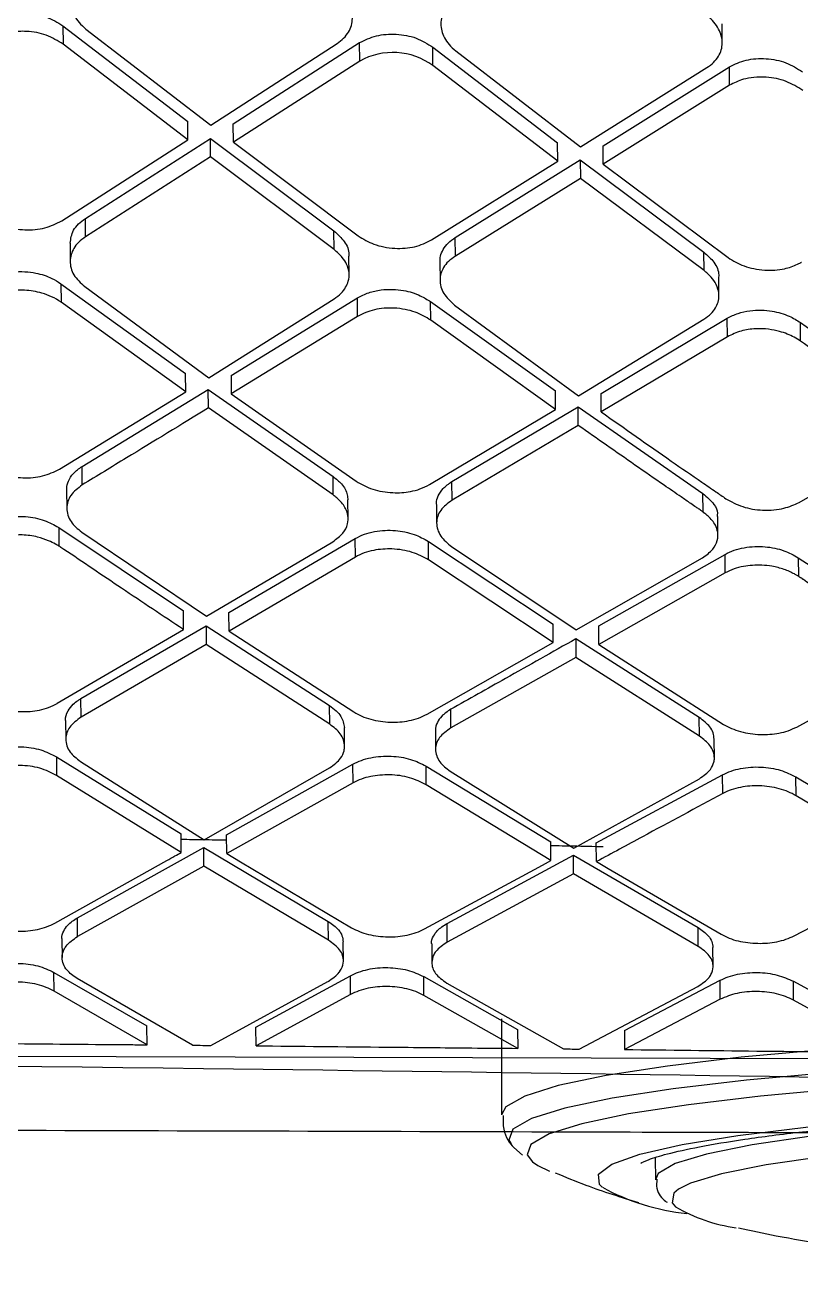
# Model space of a CAD drawing. Extents: x 832 to 912, y 781 to 934.
# Drawn here: x 854.714 to 855.463, y 877.838 to 879.053 of the extents above; entities that cross this region are included whole.
import ezdxf

# ---------------------------------------------------------------- set-up
doc = ezdxf.new("R2010")
doc.units = 0
doc.header["$MEASUREMENT"] = 0
doc.layers.add('1', color=4, linetype='Continuous')

# ---------------------------------------------------------------- blocks, each defined once
blk = doc.blocks.new('pillow top view')
at = {"layer": '1', "color": 3, "linetype": 'Continuous', "lineweight": 25}
for p, q in [((2.1478, -4.7616), (2.1472, -4.7794)), ((2.1478, -4.7616), (2.2645, -4.8587)), ((2.1699, -4.7657), (2.2867, -4.8631)), ((2.264, -4.8765), (2.1472, -4.7794)), ((2.7833, -4.8031), (2.7839, -4.7852)), ((2.2867, -4.8631), (2.4116, -4.7893)), ((2.3084, -4.8628), (2.4333, -4.7893)), ((2.4328, -4.8071), (2.4333, -4.7893)), ((2.5033, -4.8143), (2.5038, -4.7965)), ((2.5038, -4.7965), (2.6206, -4.8936)), ((2.4328, -4.8071), (2.3079, -4.8806)), ((2.5259, -4.801), (2.6427, -4.8985)), ((2.62, -4.9114), (2.5033, -4.8143)), ((2.6427, -4.8985), (2.7675, -4.8268)), ((2.6645, -4.8981), (2.7893, -4.8268)), ((2.7887, -4.8447), (2.7893, -4.8268)), ((2.7887, -4.8447), (2.6639, -4.9159)), ((2.264, -4.8765), (2.2645, -4.8587)), ((2.3079, -4.8806), (2.3084, -4.8628)), ((2.1391, -4.9498), (2.264, -4.8765)), ((2.1621, -4.9483), (2.2857, -4.8761)), ((2.2857, -4.8761), (2.4014, -4.97)), ((2.3079, -4.8806), (2.4247, -4.9758)), ((2.2852, -4.8939), (2.1615, -4.9661)), ((2.4009, -4.9878), (2.2852, -4.8939)), ((2.62, -4.9114), (2.6206, -4.8936)), ((2.6639, -4.9159), (2.6645, -4.8981)), ((2.4952, -4.9825), (2.62, -4.9114)), ((2.5182, -4.981), (2.6418, -4.911)), ((2.6418, -4.911), (2.6412, -4.9288)), ((2.6418, -4.911), (2.7575, -5.0047)), ((2.6639, -4.9159), (2.7807, -5.0109)), ((2.6412, -4.9288), (2.5176, -4.9989)), ((2.757, -5.0225), (2.6412, -4.9288)), ((2.1615, -4.9661), (2.1621, -4.9483)), ((2.1463, -4.9717), (2.1457, -4.9895)), ((2.4009, -4.9878), (2.4014, -4.97)), ((2.5176, -4.9989), (2.5182, -4.981)), ((2.4143, -5.0128), (2.4149, -4.9949)), ((2.5024, -5.004), (2.5019, -5.0218)), ((2.757, -5.0225), (2.7575, -5.0047)), ((2.1359, -5.0105), (2.1353, -5.0282)), ((2.1359, -5.0104), (2.2528, -5.1018)), ((2.1589, -5.0142), (2.2749, -5.1069)), ((2.2522, -5.1196), (2.1353, -5.0282)), ((2.2749, -5.1069), (2.3989, -5.0355)), ((2.2967, -5.1055), (2.4215, -5.0356)), ((2.4209, -5.0534), (2.4215, -5.0356)), ((2.7704, -5.0472), (2.771, -5.0293)), ((2.4915, -5.0599), (2.492, -5.042)), ((2.492, -5.042), (2.609, -5.133)), ((2.515, -5.0463), (2.6311, -5.1386)), ((2.4209, -5.0534), (2.2961, -5.1233)), ((2.6084, -5.1509), (2.4915, -5.0599)), ((2.6311, -5.1386), (2.755, -5.0695)), ((2.6529, -5.1371), (2.7776, -5.0694)), ((2.777, -5.0873), (2.7776, -5.0694)), ((2.8475, -5.0943), (2.8481, -5.0764)), ((2.8481, -5.0764), (2.9651, -5.1669)), ((2.777, -5.0873), (2.6523, -5.1549)), ((2.2522, -5.1196), (2.2528, -5.1018)), ((2.2967, -5.1055), (2.2961, -5.1233)), ((2.1275, -5.1894), (2.2522, -5.1196)), ((2.1493, -5.1876), (2.274, -5.1182)), ((2.2735, -5.136), (2.274, -5.1182)), ((2.274, -5.1182), (2.3911, -5.207)), ((2.2961, -5.1233), (2.4132, -5.2125)), ((2.3905, -5.2248), (2.2735, -5.136)), ((2.6523, -5.1549), (2.6529, -5.1371)), ((2.5055, -5.2165), (2.6302, -5.1493)), ((2.6297, -5.1672), (2.6302, -5.1493)), ((2.6302, -5.1493), (2.7472, -5.2375)), ((2.4837, -5.2185), (2.6084, -5.1509)), ((2.6297, -5.1672), (2.505, -5.2344)), ((2.8399, -5.2499), (2.9645, -5.1848)), ((2.1487, -5.2054), (2.1493, -5.1876)), ((2.1335, -5.2098), (2.133, -5.2276)), ((2.3905, -5.2248), (2.3911, -5.207)), ((2.505, -5.2344), (2.5055, -5.2165)), ((2.404, -5.2482), (2.4046, -5.2302)), ((2.1244, -5.2456), (2.1238, -5.2635)), ((2.1244, -5.2456), (2.2415, -5.331)), ((2.4898, -5.2383), (2.4892, -5.256)), ((2.7467, -5.2554), (2.7473, -5.2375)), ((2.1465, -5.251), (2.2636, -5.3368)), ((2.2636, -5.3368), (2.3883, -5.2699)), ((2.2854, -5.3342), (2.4101, -5.2677)), ((2.4095, -5.2856), (2.4101, -5.2677)), ((2.7602, -5.2784), (2.7608, -5.2605)), ((2.4801, -5.2912), (2.4807, -5.2734)), ((2.4807, -5.2734), (2.5978, -5.3579)), ((2.5027, -5.2792), (2.6199, -5.3642)), ((2.4095, -5.2856), (2.2849, -5.3521)), ((2.5972, -5.3758), (2.4801, -5.2912)), ((2.6199, -5.3642), (2.7445, -5.2996)), ((2.6417, -5.3614), (2.7663, -5.2972)), ((2.7658, -5.3151), (2.7663, -5.2972)), ((2.8369, -5.3033), (2.8363, -5.3212)), ((2.8369, -5.3033), (2.954, -5.3868)), ((2.7658, -5.3151), (2.6412, -5.3793)), ((2.2409, -5.3489), (2.2415, -5.331)), ((2.2849, -5.3521), (2.2854, -5.3342)), ((2.1163, -5.4152), (2.2409, -5.3489)), ((2.1393, -5.4116), (2.2628, -5.3462)), ((2.2628, -5.3463), (2.2622, -5.3642)), ((2.2628, -5.3462), (2.3789, -5.4279)), ((2.2849, -5.3521), (2.4021, -5.435)), ((2.2622, -5.3642), (2.1388, -5.4295)), ((2.3783, -5.4459), (2.2622, -5.3642)), ((2.5972, -5.3758), (2.5978, -5.3579)), ((2.6412, -5.3793), (2.6417, -5.3614)), ((2.4726, -5.44), (2.5972, -5.3758)), ((2.6191, -5.373), (2.6185, -5.391)), ((2.7352, -5.4536), (2.6191, -5.373)), ((2.6412, -5.3793), (2.7584, -5.4612)), ((2.6185, -5.391), (2.4951, -5.4542)), ((2.7347, -5.4716), (2.6185, -5.391)), ((2.829, -5.4666), (2.9535, -5.4048)), ((2.1388, -5.4295), (2.1393, -5.4116)), ((2.3783, -5.4459), (2.3789, -5.4279)), ((2.1236, -5.4325), (2.1231, -5.4504)), ((2.4951, -5.4542), (2.4957, -5.4362)), ((2.3919, -5.4677), (2.3924, -5.4498)), ((2.7347, -5.4716), (2.7352, -5.4536)), ((2.48, -5.4565), (2.4794, -5.4745)), ((2.1133, -5.4669), (2.1128, -5.4848)), ((2.1133, -5.4669), (2.2307, -5.5459)), ((2.1363, -5.4722), (2.2527, -5.5525)), ((2.7482, -5.4931), (2.7488, -5.475)), ((2.2301, -5.564), (2.1128, -5.4848)), ((2.2527, -5.5525), (2.3765, -5.488)), ((2.2746, -5.5486), (2.3992, -5.4854)), ((2.3986, -5.5034), (2.3992, -5.4854)), ((2.4692, -5.5081), (2.4698, -5.4901)), ((2.4698, -5.4901), (2.5871, -5.5679)), ((2.4927, -5.4958), (2.6092, -5.5749)), ((2.3986, -5.5034), (2.274, -5.5666)), ((2.5865, -5.586), (2.4692, -5.5081)), ((2.6092, -5.5749), (2.7329, -5.5127)), ((2.631, -5.5707), (2.7555, -5.5098)), ((2.755, -5.5279), (2.7555, -5.5098)), ((2.8256, -5.5329), (2.8261, -5.5148)), ((2.8261, -5.5148), (2.9435, -5.591)), ((2.943, -5.6092), (2.8256, -5.5329)), ((2.2301, -5.564), (2.2307, -5.5459)), ((2.274, -5.5666), (2.2746, -5.5486)), ((2.1274, -5.623), (2.252, -5.56)), ((2.2514, -5.578), (2.252, -5.56)), ((2.252, -5.56), (2.3694, -5.6362)), ((2.1055, -5.6272), (2.2158, -5.5712)), ((2.274, -5.5666), (2.2871, -5.5752)), ((2.2871, -5.5752), (2.3914, -5.6431)), ((2.6305, -5.5888), (2.631, -5.5707)), ((2.2514, -5.578), (2.1268, -5.6411)), ((2.3688, -5.6543), (2.2514, -5.578)), ((2.4839, -5.6426), (2.6084, -5.5817)), ((2.6079, -5.5998), (2.6084, -5.5817)), ((2.6084, -5.5817), (2.7259, -5.6564)), ((2.462, -5.6471), (2.5745, -5.5919)), ((2.6079, -5.5998), (2.4834, -5.6607)), ((2.7253, -5.6745), (2.6079, -5.5998)), ((2.6305, -5.5888), (2.6414, -5.5959)), ((2.6414, -5.5959), (2.7479, -5.6637)), ((2.1268, -5.6411), (2.1274, -5.623)), ((2.8185, -5.668), (2.9334, -5.6137)), ((2.3688, -5.6543), (2.3694, -5.6362)), ((2.1117, -5.6429), (2.1112, -5.6609)), ((2.4834, -5.6607), (2.4839, -5.6426)), ((3.1756, -5.8022), (-0.2541, -5.6552)), ((2.3824, -5.6747), (2.383, -5.6566)), ((2.7253, -5.6745), (2.7259, -5.6564)), ((2.4683, -5.6619), (2.4677, -5.68)), ((2.1021, -5.6929), (2.1027, -5.6749)), ((2.1027, -5.6749), (2.1902, -5.7301)), ((2.2337, -5.7504), (2.1248, -5.6815)), ((2.7389, -5.6944), (2.7395, -5.6762)), ((2.1897, -5.7483), (2.1021, -5.6929)), ((2.2512, -5.7513), (2.3667, -5.6941)), ((2.2955, -5.7353), (2.3886, -5.6894)), ((2.3881, -5.7076), (2.3886, -5.6895)), ((2.4587, -5.7112), (2.4593, -5.6931)), ((2.4593, -5.6931), (2.5479, -5.7478)), ((2.3881, -5.7076), (2.295, -5.7534)), ((2.4813, -5.7002), (2.5915, -5.7683)), ((2.6509, -5.753), (2.7452, -5.7081)), ((2.7446, -5.7263), (2.7452, -5.7081)), ((2.5474, -5.766), (2.4587, -5.7112)), ((2.6066, -5.769), (2.7233, -5.7132)), ((2.8153, -5.7301), (2.8158, -5.7119)), ((2.8158, -5.7119), (2.9059, -5.766)), ((2.1897, -5.7483), (2.1902, -5.7302)), ((2.7446, -5.7263), (2.6504, -5.7712)), ((2.9053, -5.7843), (2.8153, -5.7301)), ((2.295, -5.7534), (2.2955, -5.7353)), ((2.5479, -5.7479), (2.5474, -5.766)), ((2.6509, -5.753), (2.6504, -5.7712))]:
    blk.add_line(p, q, dxfattribs=at)
at = {"layer": '1', "color": 3, "linetype": 'Continuous', "lineweight": 25, "flags": 128}
for points in [[(2.2852, -4.8939), (2.2855, -4.884), (2.2857, -4.8761)], [(2.6084, -5.1509), (2.6087, -5.1409), (2.609, -5.133)], [(2.5865, -5.586), (2.5869, -5.5759), (2.5871, -5.5679)], [(2.5745, -5.5919), (2.5812, -5.5886), (2.5865, -5.586)]]:
    blk.add_lwpolyline(points, dxfattribs=at)
at = {"layer": '1', "color": 3, "linetype": 'Continuous', "lineweight": 25}
blk.add_arc((2.4625, -4.8652), 0.0652, 51.2975, 117.0923, dxfattribs=at)
for points, knots in [([(2.1723, -4.7147), (2.1681, -4.718), (2.1595, -4.7247), (2.1553, -4.7385), (2.1578, -4.7503), (2.1632, -4.7594), (2.1676, -4.7635), (2.1699, -4.7657)], [0, 0, 0, 0, 0.248864, 0.49913, 0.73444, 0.863553, 1, 1, 1, 1]), ([(2.0772, -4.755), (2.0799, -4.7536), (2.0851, -4.7509), (2.0969, -4.7477), (2.113, -4.7469), (2.1326, -4.7513), (2.1427, -4.7581), (2.1478, -4.7616)], [0, 0, 0, 0, 0.131378, 0.258107, 0.496636, 0.74821, 1, 1, 1, 1]), ([(2.4116, -4.7893), (2.4139, -4.7877), (2.4185, -4.7846), (2.4249, -4.7769), (2.4286, -4.7658), (2.426, -4.754), (2.4205, -4.7449), (2.4162, -4.7408), (2.414, -4.7387)], [0, 0, 0, 0, 0.12886, 0.255277, 0.499752, 0.737761, 0.865977, 1, 1, 1, 1]), ([(2.5283, -4.7506), (2.524, -4.7539), (2.5156, -4.7604), (2.5114, -4.7741), (2.5139, -4.7858), (2.5194, -4.7948), (2.5237, -4.7989), (2.5259, -4.801)], [0, 0, 0, 0, 0.251858, 0.499132, 0.738916, 0.866911, 1, 1, 1, 1]), ([(2.1472, -4.7794), (2.1422, -4.776), (2.1322, -4.7691), (2.1141, -4.7651), (2.0989, -4.7653), (2.0866, -4.7677), (2.0801, -4.7711), (2.0767, -4.7728)], [0, 0, 0, 0, 0.24969, 0.499378, 0.685784, 0.831502, 1, 1, 1, 1]), ([(2.4333, -4.7893), (2.4386, -4.787), (2.4492, -4.7824), (2.4691, -4.7818), (2.4888, -4.7861), (2.4988, -4.793), (2.5038, -4.7965)], [0, 0, 0, 0, 0.249996, 0.500002, 0.750002, 1, 1, 1, 1]), ([(2.7675, -4.8268), (2.7699, -4.8253), (2.7745, -4.8222), (2.7809, -4.8146), (2.7846, -4.8037), (2.7819, -4.792), (2.7764, -4.783), (2.7721, -4.7789), (2.7699, -4.7768)], [0, 0, 0, 0, 0.130808, 0.257881, 0.499806, 0.740915, 0.868334, 1, 1, 1, 1]), ([(2.7893, -4.8268), (2.7946, -4.8246), (2.8051, -4.8201), (2.8251, -4.8196), (2.8447, -4.8241), (2.8548, -4.8311), (2.8598, -4.8346)], [0, 0, 0, 0, 0.249991, 0.499992, 0.749992, 1, 1, 1, 1]), ([(2.8592, -4.8525), (2.8542, -4.8491), (2.8442, -4.8422), (2.8269, -4.838), (2.8129, -4.8377), (2.8003, -4.8394), (2.7931, -4.8427), (2.7887, -4.8447)], [0, 0, 0, 0, 0.249769, 0.499429, 0.654497, 0.78974, 1, 1, 1, 1]), ([(2.0685, -4.9436), (2.0736, -4.947), (2.0836, -4.9537), (2.1033, -4.9578), (2.1232, -4.9569), (2.1338, -4.9522), (2.1391, -4.9498)], [0, 0, 0, 0, 0.249995, 0.500006, 0.749997, 1, 1, 1, 1]), ([(2.1465, -4.9718), (2.1472, -4.9675), (2.1483, -4.9609), (2.1549, -4.9532), (2.1596, -4.95), (2.1621, -4.9483)], [0, 0, 0, 0, 0.472813, 0.733326, 1, 1, 1, 1]), ([(2.1615, -4.9661), (2.1591, -4.9678), (2.1544, -4.9709), (2.1481, -4.9784), (2.1446, -4.989), (2.1473, -5.0027), (2.155, -5.0104), (2.1589, -5.0142)], [0, 0, 0, 0, 0.136051, 0.264952, 0.50035, 0.751108, 1, 1, 1, 1]), ([(2.4014, -4.97), (2.4049, -4.9734), (2.4122, -4.9805), (2.4154, -4.9896), (2.4148, -4.9944), (2.4147, -4.9949)], [0, 0, 0, 0, 0.452374, 0.93915, 1, 1, 1, 1]), ([(2.4247, -4.9758), (2.4293, -4.9789), (2.4366, -4.9837), (2.449, -4.9876), (2.4624, -4.9898), (2.4794, -4.9894), (2.4899, -4.9848), (2.4952, -4.9825)], [0, 0, 0, 0, 0.233993, 0.363518, 0.501008, 0.750381, 1, 1, 1, 1]), ([(2.3989, -5.0355), (2.4014, -5.0339), (2.406, -5.0308), (2.4107, -5.0251), (2.4138, -5.0186), (2.4149, -5.011), (2.413, -5.003), (2.4085, -4.9952), (2.4036, -4.9905), (2.4009, -4.9878)], [0, 0, 0, 0, 0.138244, 0.265457, 0.381632, 0.535935, 0.699689, 0.831657, 1, 1, 1, 1]), ([(2.5026, -5.004), (2.5027, -5.0022), (2.503, -4.998), (2.5059, -4.992), (2.5108, -4.9859), (2.5157, -4.9827), (2.5182, -4.981)], [0, 0, 0, 0, 0.20404, 0.461019, 0.72635, 1, 1, 1, 1]), ([(2.0653, -5.0045), (2.0692, -5.0027), (2.0765, -4.9991), (2.0893, -4.997), (2.1013, -4.9971), (2.1142, -4.9993), (2.1263, -5.0037), (2.1331, -5.0085), (2.1359, -5.0104)], [0, 0, 0, 0, 0.187053, 0.356471, 0.508209, 0.642242, 0.856367, 1, 1, 1, 1]), ([(2.5176, -4.9989), (2.5152, -5.0005), (2.5104, -5.0036), (2.5042, -5.011), (2.5007, -5.0214), (2.5035, -5.0348), (2.5112, -5.0425), (2.515, -5.0463)], [0, 0, 0, 0, 0.139156, 0.269083, 0.500351, 0.752563, 1, 1, 1, 1]), ([(2.7575, -5.0047), (2.7609, -5.008), (2.7681, -5.0149), (2.7714, -5.0239), (2.7709, -5.0286), (2.7708, -5.0293)], [0, 0, 0, 0, 0.441161, 0.924276, 1, 1, 1, 1]), ([(2.1353, -5.0282), (2.1325, -5.0263), (2.1271, -5.0225), (2.1153, -5.0178), (2.0998, -5.0145), (2.0806, -5.0151), (2.07, -5.0199), (2.0648, -5.0223)], [0, 0, 0, 0, 0.148673, 0.28189, 0.501165, 0.75073, 1, 1, 1, 1]), ([(2.7807, -5.0109), (2.7855, -5.0141), (2.7928, -5.0189), (2.8053, -5.0228), (2.8185, -5.0251), (2.8335, -5.0247), (2.8446, -5.0214), (2.8496, -5.0191), (2.8508, -5.0185), (2.8511, -5.0183), (2.8512, -5.0182), (2.8512, -5.0182), (2.8512, -5.0182)], [0, 0, 0, 0, 0.238531, 0.366739, 0.500486, 0.749382, 0.935398, 0.98294, 0.995288, 0.998604, 0.999837, 1, 1, 1, 1]), ([(2.4215, -5.0356), (2.4251, -5.0339), (2.432, -5.0306), (2.4441, -5.0285), (2.4556, -5.0284), (2.4686, -5.0303), (2.4815, -5.0347), (2.4889, -5.0399), (2.492, -5.042)], [0, 0, 0, 0, 0.176026, 0.337549, 0.484543, 0.617001, 0.837393, 1, 1, 1, 1]), ([(2.755, -5.0695), (2.7575, -5.0679), (2.7622, -5.0648), (2.7682, -5.0576), (2.7709, -5.0494), (2.77, -5.0402), (2.7667, -5.0327), (2.7617, -5.0268), (2.7582, -5.0236), (2.757, -5.0225)], [0, 0, 0, 0, 0.140605, 0.268253, 0.500666, 0.625533, 0.790818, 0.929245, 1, 1, 1, 1]), ([(2.4915, -5.0599), (2.4868, -5.0568), (2.4795, -5.0521), (2.467, -5.0483), (2.4537, -5.0461), (2.4367, -5.0466), (2.4262, -5.0511), (2.4209, -5.0534)], [0, 0, 0, 0, 0.234782, 0.364128, 0.501101, 0.75041, 1, 1, 1, 1]), ([(2.7776, -5.0694), (2.781, -5.0678), (2.7876, -5.0648), (2.7993, -5.0628), (2.8105, -5.0626), (2.8235, -5.0644), (2.8369, -5.0688), (2.8447, -5.0741), (2.8481, -5.0764)], [0, 0, 0, 0, 0.168943, 0.325385, 0.46933, 0.600744, 0.825169, 1, 1, 1, 1]), ([(2.8475, -5.0943), (2.8455, -5.093), (2.8398, -5.0891), (2.8293, -5.0843), (2.8165, -5.0813), (2.8038, -5.0803), (2.7896, -5.0818), (2.7814, -5.0854), (2.777, -5.0873)], [0, 0, 0, 0, 0.105305, 0.30663, 0.443838, 0.605165, 0.790574, 1, 1, 1, 1]), ([(2.9645, -5.1848), (2.9451, -5.17), (2.9061, -5.1401), (2.8671, -5.1096), (2.8475, -5.0943)], [0, 0, 0, 0, 0.49721, 1, 1, 1, 1]), ([(2.2735, -5.136), (2.2465, -5.1511), (2.2049, -5.1742), (2.1633, -5.1973), (2.1487, -5.2054)], [0, 0, 0, 0, 0.648964, 1, 1, 1, 1]), ([(2.6523, -5.1549), (2.6742, -5.1717), (2.7057, -5.1958), (2.7416, -5.2228), (2.7587, -5.2355), (2.7662, -5.2412), (2.7693, -5.2435)], [0, 0, 0, 0, 0.562393, 0.807695, 0.919363, 1, 1, 1, 1]), ([(2.7467, -5.2554), (2.7463, -5.2551), (2.7457, -5.2546), (2.7445, -5.2537), (2.7427, -5.2524), (2.7396, -5.2501), (2.7339, -5.2459), (2.7239, -5.2384), (2.7065, -5.2253), (2.6743, -5.2011), (2.6474, -5.1807), (2.6297, -5.1672)], [0, 0, 0, 0, 0.009629, 0.017125, 0.030527, 0.054599, 0.09763, 0.174534, 0.311145, 0.545497, 1, 1, 1, 1]), ([(2.0569, -5.1839), (2.0619, -5.187), (2.072, -5.1932), (2.0917, -5.197), (2.1116, -5.1962), (2.1221, -5.1917), (2.1275, -5.1894)], [0, 0, 0, 0, 0.248801, 0.500444, 0.747809, 1, 1, 1, 1]), ([(2.1337, -5.2098), (2.1337, -5.2093), (2.1334, -5.2064), (2.1355, -5.2008), (2.1403, -5.1935), (2.1462, -5.1896), (2.1493, -5.1876)], [0, 0, 0, 0, 0.058135, 0.345056, 0.659037, 1, 1, 1, 1]), ([(2.1487, -5.2054), (2.1445, -5.2085), (2.136, -5.2145), (2.1324, -5.2252), (2.1334, -5.2339), (2.1369, -5.2424), (2.1427, -5.2476), (2.1465, -5.251)], [0, 0, 0, 0, 0.249416, 0.498773, 0.634356, 0.763247, 1, 1, 1, 1]), ([(2.3911, -5.207), (2.3939, -5.2094), (2.4003, -5.2149), (2.4044, -5.2232), (2.4044, -5.2286), (2.4044, -5.2302)], [0, 0, 0, 0, 0.3486, 0.802773, 1, 1, 1, 1]), ([(2.4131, -5.2125), (2.4181, -5.2156), (2.4282, -5.2217), (2.4473, -5.2255), (2.4631, -5.2251), (2.4751, -5.2225), (2.4807, -5.2198), (2.4837, -5.2185)], [0, 0, 0, 0, 0.248283, 0.499744, 0.720046, 0.85268, 1, 1, 1, 1]), ([(2.49, -5.2383), (2.4899, -5.2378), (2.4897, -5.2349), (2.4917, -5.2295), (2.4965, -5.2223), (2.5024, -5.2185), (2.5055, -5.2165)], [0, 0, 0, 0, 0.05499, 0.342526, 0.657524, 1, 1, 1, 1]), ([(2.0538, -5.2404), (2.0567, -5.239), (2.0624, -5.2363), (2.0725, -5.234), (2.0827, -5.2331), (2.0958, -5.2338), (2.111, -5.2374), (2.1201, -5.243), (2.1244, -5.2456)], [0, 0, 0, 0, 0.144216, 0.282945, 0.416231, 0.544107, 0.7826, 1, 1, 1, 1]), ([(2.3883, -5.2699), (2.392, -5.2674), (2.3989, -5.2628), (2.4036, -5.2538), (2.4044, -5.2457), (2.4021, -5.2374), (2.3975, -5.2311), (2.3928, -5.2269), (2.3911, -5.2254), (2.3905, -5.2248)], [0, 0, 0, 0, 0.213902, 0.402516, 0.56576, 0.703597, 0.90231, 0.963792, 1, 1, 1, 1]), ([(2.505, -5.2344), (2.5007, -5.2373), (2.4923, -5.2432), (2.4887, -5.2537), (2.4897, -5.2622), (2.4931, -5.2706), (2.499, -5.2758), (2.5027, -5.2792)], [0, 0, 0, 0, 0.249369, 0.498764, 0.634463, 0.763388, 1, 1, 1, 1]), ([(2.7473, -5.2375), (2.7511, -5.2411), (2.7576, -5.2472), (2.7612, -5.2555), (2.7603, -5.2594), (2.7601, -5.2604)], [0, 0, 0, 0, 0.503547, 0.862513, 1, 1, 1, 1]), ([(2.7693, -5.2435), (2.7744, -5.2466), (2.7844, -5.2527), (2.8015, -5.2561), (2.815, -5.2564), (2.8276, -5.2549), (2.8351, -5.2519), (2.8399, -5.2499)], [0, 0, 0, 0, 0.249821, 0.499721, 0.640302, 0.770678, 1, 1, 1, 1]), ([(2.1238, -5.2635), (2.1228, -5.2628), (2.1198, -5.261), (2.1133, -5.2574), (2.1028, -5.2534), (2.09, -5.2511), (2.0776, -5.2512), (2.065, -5.2531), (2.0578, -5.2563), (2.0532, -5.2582)], [0, 0, 0, 0, 0.057975, 0.16072, 0.308413, 0.500935, 0.649936, 0.782895, 1, 1, 1, 1]), ([(2.7445, -5.2996), (2.7482, -5.2972), (2.7552, -5.2926), (2.7599, -5.2839), (2.7606, -5.2759), (2.7582, -5.2677), (2.7536, -5.2615), (2.749, -5.2574), (2.7473, -5.2559), (2.7467, -5.2554)], [0, 0, 0, 0, 0.21496, 0.404307, 0.568007, 0.705973, 0.90404, 0.964771, 1, 1, 1, 1]), ([(2.2409, -5.3489), (2.2215, -5.3349), (2.184, -5.3078), (2.1464, -5.28), (2.128, -5.2665), (2.1276, -5.2663), (2.1264, -5.2654), (2.1252, -5.2645), (2.1239, -5.2636), (2.1239, -5.2635), (2.1238, -5.2635), (2.1238, -5.2635)], [0, 0, 0, 0, 0.497337, 0.959977, 0.966034, 0.96817, 0.96842, 0.997889, 0.999406, 0.999938, 1, 1, 1, 1]), ([(2.4101, -5.2677), (2.413, -5.2663), (2.4187, -5.2637), (2.4287, -5.2615), (2.439, -5.2607), (2.452, -5.2615), (2.4673, -5.2651), (2.4763, -5.2707), (2.4807, -5.2734)], [0, 0, 0, 0, 0.144139, 0.28281, 0.416043, 0.543874, 0.782382, 1, 1, 1, 1]), ([(2.4801, -5.2912), (2.4752, -5.2883), (2.4677, -5.2838), (2.4551, -5.2804), (2.4426, -5.2786), (2.4297, -5.2791), (2.4178, -5.2818), (2.4123, -5.2843), (2.4095, -5.2856)], [0, 0, 0, 0, 0.245183, 0.371693, 0.500491, 0.730144, 0.860159, 1, 1, 1, 1]), ([(2.7663, -5.2972), (2.7692, -5.2959), (2.7749, -5.2933), (2.7849, -5.2913), (2.7951, -5.2906), (2.8082, -5.2914), (2.8234, -5.2951), (2.8325, -5.3006), (2.8369, -5.3033)], [0, 0, 0, 0, 0.143916, 0.282392, 0.415494, 0.543246, 0.781851, 1, 1, 1, 1]), ([(2.8363, -5.3212), (2.8359, -5.321), (2.8347, -5.3202), (2.8305, -5.3175), (2.8228, -5.3136), (2.812, -5.3105), (2.7987, -5.3085), (2.7859, -5.3089), (2.774, -5.3114), (2.7686, -5.3138), (2.7658, -5.3151)], [0, 0, 0, 0, 0.02351, 0.067614, 0.2179, 0.374721, 0.501142, 0.730624, 0.860436, 1, 1, 1, 1]), ([(2.9535, -5.4048), (2.9341, -5.3911), (2.8966, -5.3647), (2.8588, -5.3376), (2.8404, -5.3242), (2.8401, -5.324), (2.8389, -5.323), (2.8376, -5.3222), (2.8364, -5.3213), (2.8363, -5.3212), (2.8363, -5.3212), (2.8363, -5.3212)], [0, 0, 0, 0, 0.497194, 0.960016, 0.966063, 0.968167, 0.968409, 0.997893, 0.999404, 0.999938, 1, 1, 1, 1]), ([(2.6191, -5.373), (2.5959, -5.3849), (2.5548, -5.406), (2.5137, -5.427), (2.4957, -5.4362)], [0, 0, 0, 0, 0.562536, 1, 1, 1, 1]), ([(2.0457, -5.4105), (2.0481, -5.4121), (2.053, -5.4151), (2.0645, -5.4196), (2.0803, -5.4226), (2.0963, -5.4218), (2.1082, -5.419), (2.1135, -5.4165), (2.1163, -5.4153)], [0, 0, 0, 0, 0.12828, 0.254601, 0.500582, 0.734593, 0.863484, 1, 1, 1, 1]), ([(2.1237, -5.4325), (2.1237, -5.4323), (2.1232, -5.429), (2.1257, -5.4235), (2.1307, -5.4173), (2.1355, -5.4137), (2.1383, -5.4122), (2.1393, -5.4116)], [0, 0, 0, 0, 0.020235, 0.406073, 0.698241, 0.896303, 1, 1, 1, 1]), ([(2.1388, -5.4295), (2.1345, -5.4324), (2.1261, -5.4381), (2.1225, -5.4482), (2.1235, -5.4565), (2.1271, -5.4644), (2.1327, -5.4691), (2.1363, -5.4722)], [0, 0, 0, 0, 0.249113, 0.498539, 0.642575, 0.774311, 1, 1, 1, 1]), ([(2.3789, -5.428), (2.381, -5.4296), (2.3853, -5.433), (2.391, -5.4404), (2.3919, -5.4461), (2.3924, -5.4498)], [0, 0, 0, 0, 0.26231, 0.517622, 1, 1, 1, 1]), ([(2.4021, -5.435), (2.4045, -5.4365), (2.4093, -5.4395), (2.4209, -5.444), (2.4367, -5.447), (2.4527, -5.4463), (2.4646, -5.4436), (2.4699, -5.4413), (2.4726, -5.44)], [0, 0, 0, 0, 0.128143, 0.254425, 0.500647, 0.73452, 0.863408, 1, 1, 1, 1]), ([(2.4957, -5.4362), (2.4924, -5.4382), (2.4867, -5.4417), (2.4818, -5.4486), (2.4797, -5.4535), (2.4801, -5.4563), (2.4801, -5.4565)], [0, 0, 0, 0, 0.366195, 0.640899, 0.976216, 1, 1, 1, 1]), ([(2.3765, -5.488), (2.3807, -5.4852), (2.3876, -5.4806), (2.3911, -5.4732), (2.3921, -5.4672), (2.3914, -5.4616), (2.3878, -5.4538), (2.382, -5.449), (2.3783, -5.4459)], [0, 0, 0, 0, 0.248887, 0.411667, 0.499165, 0.639522, 0.769908, 1, 1, 1, 1]), ([(2.4951, -5.4542), (2.4909, -5.4569), (2.4825, -5.4624), (2.4789, -5.4723), (2.4799, -5.4804), (2.4835, -5.4881), (2.4891, -5.4929), (2.4927, -5.4958)], [0, 0, 0, 0, 0.249059, 0.498499, 0.642229, 0.773853, 1, 1, 1, 1]), ([(2.7487, -5.475), (2.7486, -5.473), (2.7483, -5.469), (2.7446, -5.4614), (2.7389, -5.4567), (2.7352, -5.4536)], [0, 0, 0, 0, 0.271162, 0.535131, 1, 1, 1, 1]), ([(2.0427, -5.4624), (2.0454, -5.4612), (2.0507, -5.4588), (2.0601, -5.4565), (2.07, -5.4555), (2.083, -5.4557), (2.099, -5.4588), (2.1086, -5.4642), (2.1133, -5.4669)], [0, 0, 0, 0, 0.134018, 0.265383, 0.394193, 0.520478, 0.764707, 1, 1, 1, 1]), ([(2.7584, -5.4612), (2.7608, -5.4627), (2.7657, -5.4656), (2.7772, -5.4701), (2.7931, -5.4731), (2.8091, -5.4725), (2.8209, -5.47), (2.8262, -5.4677), (2.829, -5.4666)], [0, 0, 0, 0, 0.128046, 0.254288, 0.500643, 0.734458, 0.863347, 1, 1, 1, 1]), ([(2.1128, -5.4848), (2.1077, -5.482), (2.0977, -5.4764), (2.081, -5.4736), (2.0675, -5.4736), (2.0568, -5.4749), (2.0481, -5.4777), (2.0437, -5.4797), (2.0422, -5.4804)], [0, 0, 0, 0, 0.250655, 0.499538, 0.623607, 0.770993, 0.922896, 1, 1, 1, 1]), ([(2.7329, -5.5127), (2.7371, -5.51), (2.744, -5.5056), (2.7475, -5.4984), (2.7485, -5.4926), (2.7477, -5.4871), (2.7441, -5.4795), (2.7383, -5.4747), (2.7347, -5.4716)], [0, 0, 0, 0, 0.248826, 0.411649, 0.499126, 0.639641, 0.77008, 1, 1, 1, 1]), ([(2.3992, -5.4854), (2.4018, -5.4842), (2.4072, -5.4818), (2.4166, -5.4797), (2.4264, -5.4787), (2.4395, -5.4791), (2.4555, -5.4821), (2.4651, -5.4875), (2.4698, -5.4901)], [0, 0, 0, 0, 0.134485, 0.266149, 0.395089, 0.521376, 0.765293, 1, 1, 1, 1]), ([(2.4692, -5.5081), (2.4641, -5.5053), (2.454, -5.4998), (2.4344, -5.4964), (2.4184, -5.4972), (2.4065, -5.4999), (2.4013, -5.5022), (2.3986, -5.5034)], [0, 0, 0, 0, 0.250939, 0.500111, 0.73787, 0.865982, 1, 1, 1, 1]), ([(2.7555, -5.5098), (2.7582, -5.5086), (2.7635, -5.5064), (2.773, -5.5043), (2.7828, -5.5034), (2.7959, -5.5038), (2.8119, -5.507), (2.8214, -5.5122), (2.8261, -5.5148)], [0, 0, 0, 0, 0.134841, 0.266716, 0.395734, 0.521988, 0.765629, 1, 1, 1, 1]), ([(2.8256, -5.5329), (2.8232, -5.5314), (2.8184, -5.5286), (2.8069, -5.5242), (2.7909, -5.5212), (2.7747, -5.5219), (2.7629, -5.5245), (2.7576, -5.5267), (2.755, -5.5279)], [0, 0, 0, 0, 0.1263, 0.25195, 0.500741, 0.737797, 0.865845, 1, 1, 1, 1]), ([(-5.2537, -5.5368), (-5.1546, -5.5407), (-4.9525, -5.5486), (-4.664, -5.5598), (-4.405, -5.5697), (-4.196, -5.5776), (-4.0199, -5.5843), (-3.8558, -5.5905), (-3.6811, -5.5972), (-3.4658, -5.6053), (-3.2041, -5.6152), (-2.8915, -5.6269), (-2.5502, -5.6398), (-2.0255, -5.6597), (-1.3376, -5.6861), (-0.5048, -5.7191), (0.4298, -5.757), (1.4714, -5.8004), (2.367, -5.8388), (3.0054, -5.8661), (3.4037, -5.8831), (3.8366, -5.9015), (4.2853, -5.9204), (4.5897, -5.9329), (4.7377, -5.939)], [0, 0, 0, 0, 0.029764, 0.060686, 0.086609, 0.107532, 0.123453, 0.139473, 0.156828, 0.175894, 0.204114, 0.235404, 0.269759, 0.306592, 0.392937, 0.476282, 0.556631, 0.673579, 0.789037, 0.825557, 0.865275, 0.908612, 0.955569, 1, 1, 1, 1]), ([(2.755, -5.5279), (2.7286, -5.5407), (2.6871, -5.5611), (2.6456, -5.5814), (2.6305, -5.5888)], [0, 0, 0, 0, 0.634372, 1, 1, 1, 1]), ([(2.2744, -5.554), (2.267, -5.5535), (2.2523, -5.5527), (2.2377, -5.5519), (2.2305, -5.5515)], [0, 0, 0, 0, 0.5073756, 1, 1, 1, 1]), ([(2.2158, -5.5712), (2.2185, -5.5698), (2.2232, -5.5674), (2.228, -5.565), (2.2301, -5.564)], [0, 0, 0, 0, 0.560015, 1, 1, 1, 1]), ([(2.6374, -5.5748), (2.6278, -5.5742), (2.611, -5.5732), (2.5942, -5.5722), (2.587, -5.5718)], [0, 0, 0, 0, 0.57025, 1, 1, 1, 1]), ([(2.0349, -5.6234), (2.0374, -5.6248), (2.0422, -5.6277), (2.0538, -5.6318), (2.0697, -5.6345), (2.0858, -5.6335), (2.0977, -5.6307), (2.1029, -5.6284), (2.1055, -5.6272)], [0, 0, 0, 0, 0.130048, 0.256848, 0.500035, 0.73926, 0.867018, 1, 1, 1, 1]), ([(2.1118, -5.6429), (2.1118, -5.6427), (2.1114, -5.6401), (2.1134, -5.6356), (2.118, -5.6287), (2.1239, -5.6251), (2.1274, -5.623)], [0, 0, 0, 0, 0.020884, 0.338751, 0.608147, 1, 1, 1, 1]), ([(2.3694, -5.6362), (2.3729, -5.639), (2.3787, -5.6434), (2.3825, -5.6506), (2.3828, -5.6546), (2.3829, -5.6566)], [0, 0, 0, 0, 0.451004, 0.721878, 1, 1, 1, 1]), ([(2.1248, -5.6815), (2.1212, -5.6788), (2.1156, -5.6745), (2.1117, -5.6671), (2.1107, -5.6604), (2.1124, -5.6545), (2.1167, -5.6476), (2.1226, -5.6438), (2.1268, -5.6411)], [0, 0, 0, 0, 0.21669, 0.350248, 0.500355, 0.660009, 0.750461, 1, 1, 1, 1]), ([(2.3914, -5.6431), (2.3939, -5.6445), (2.3988, -5.6473), (2.4103, -5.6514), (2.4262, -5.6541), (2.4423, -5.6532), (2.4542, -5.6505), (2.4594, -5.6483), (2.462, -5.6471)], [0, 0, 0, 0, 0.12984, 0.256537, 0.500003, 0.73908, 0.866887, 1, 1, 1, 1]), ([(2.4684, -5.6619), (2.4683, -5.6617), (2.4679, -5.6592), (2.4699, -5.6548), (2.4746, -5.6481), (2.4805, -5.6447), (2.4839, -5.6426)], [0, 0, 0, 0, 0.021814, 0.340952, 0.610598, 1, 1, 1, 1]), ([(4.7187, -5.9117), (4.7181, -5.9116), (4.7134, -5.9114), (4.6978, -5.9105), (4.6421, -5.9075), (4.4341, -5.896), (3.6248, -5.8504), (2.0244, -5.7571), (0.579, -5.6935), (-0.2534, -5.6569)], [0, 0, 0, 0, 0.000353, 0.002828, 0.009436, 0.033986, 0.128384, 0.498019, 1, 1, 1, 1]), ([(2.3668, -5.6941), (2.3711, -5.6915), (2.3755, -5.6887), (2.3783, -5.6852), (2.3791, -5.6843), (2.3812, -5.6811), (2.3833, -5.6741), (2.3807, -5.6638), (2.3728, -5.6575), (2.3688, -5.6543)], [0, 0, 0, 0, 0.249534, 0.256968, 0.271262, 0.32042, 0.500513, 0.75066, 1, 1, 1, 1]), ([(2.7259, -5.6564), (2.7295, -5.6591), (2.7352, -5.6634), (2.739, -5.6704), (2.7393, -5.6743), (2.7394, -5.6762)], [0, 0, 0, 0, 0.450704, 0.721776, 1, 1, 1, 1]), ([(2.0321, -5.6713), (2.0346, -5.6702), (2.0398, -5.6679), (2.0489, -5.6657), (2.0585, -5.6645), (2.0716, -5.6645), (2.088, -5.6672), (2.0978, -5.6723), (2.1027, -5.6749)], [0, 0, 0, 0, 0.129413, 0.257383, 0.384047, 0.509515, 0.756264, 1, 1, 1, 1]), ([(2.4834, -5.6607), (2.4791, -5.6634), (2.4733, -5.667), (2.4689, -5.6737), (2.4669, -5.6809), (2.4694, -5.6909), (2.4774, -5.6971), (2.4813, -5.7002)], [0, 0, 0, 0, 0.249425, 0.337796, 0.500437, 0.750583, 1, 1, 1, 1]), ([(2.7479, -5.6637), (2.7504, -5.6651), (2.7553, -5.6679), (2.7668, -5.6719), (2.7827, -5.6745), (2.7988, -5.6738), (2.8107, -5.6712), (2.8159, -5.6691), (2.8185, -5.668)], [0, 0, 0, 0, 0.130015, 0.256717, 0.499928, 0.738889, 0.866734, 1, 1, 1, 1]), ([(2.1021, -5.6929), (2.0997, -5.6915), (2.0948, -5.6888), (2.0833, -5.6847), (2.0671, -5.6821), (2.0482, -5.6831), (2.0367, -5.6872), (2.032, -5.6892), (2.0315, -5.6894)], [0, 0, 0, 0, 0.129069, 0.255602, 0.500431, 0.749922, 0.973416, 1, 1, 1, 1]), ([(2.3886, -5.6894), (2.3912, -5.6883), (2.3964, -5.6861), (2.4055, -5.6839), (2.4151, -5.6828), (2.4282, -5.6829), (2.4446, -5.6856), (2.4544, -5.6906), (2.4593, -5.6931)], [0, 0, 0, 0, 0.12973, 0.25787, 0.384577, 0.510014, 0.756515, 1, 1, 1, 1]), ([(2.7233, -5.7132), (2.7276, -5.7106), (2.732, -5.708), (2.7349, -5.7046), (2.7356, -5.7037), (2.7378, -5.7006), (2.7399, -5.6939), (2.7372, -5.6838), (2.7293, -5.6776), (2.7253, -5.6745)], [0, 0, 0, 0, 0.249551, 0.256841, 0.271044, 0.320134, 0.50058, 0.750762, 1, 1, 1, 1]), ([(2.4587, -5.7112), (2.4563, -5.7099), (2.4514, -5.7071), (2.4399, -5.7032), (2.4239, -5.7006), (2.4078, -5.7015), (2.3959, -5.7042), (2.3907, -5.7064), (2.3881, -5.7076)], [0, 0, 0, 0, 0.129014, 0.255421, 0.499994, 0.740162, 0.867681, 1, 1, 1, 1]), ([(2.7452, -5.7081), (2.7478, -5.707), (2.7529, -5.7049), (2.762, -5.7028), (2.7717, -5.7018), (2.7848, -5.7019), (2.8011, -5.7045), (2.8109, -5.7095), (2.8158, -5.7119)], [0, 0, 0, 0, 0.130034, 0.25831, 0.385027, 0.5104, 0.75663, 1, 1, 1, 1]), ([(2.8153, -5.7301), (2.8128, -5.7288), (2.808, -5.7261), (2.7965, -5.7222), (2.7835, -5.7201), (2.7705, -5.7202), (2.7577, -5.7215), (2.7499, -5.7244), (2.7446, -5.7263)], [0, 0, 0, 0, 0.129089, 0.2555, 0.499964, 0.623856, 0.750124, 1, 1, 1, 1]), ([(1.9394, -5.7361), (1.9811, -5.7381), (2.0594, -5.7419), (2.1428, -5.746), (2.1845, -5.748), (2.1897, -5.7483)], [0, 0, 0, 0, 0.500001, 0.93837, 1, 1, 1, 1]), ([(2.2337, -5.7504), (2.237, -5.7506), (2.2428, -5.7509), (2.2486, -5.7512), (2.2512, -5.7513)], [0, 0, 0, 0, 0.559985, 1, 1, 1, 1]), ([(2.295, -5.7534), (2.337, -5.7555), (2.4064, -5.759), (2.4905, -5.7632), (2.5326, -5.7653), (2.5474, -5.766)], [0, 0, 0, 0, 0.500003, 0.824333, 1, 1, 1, 1]), ([(2.5915, -5.7683), (2.5943, -5.7684), (2.5993, -5.7687), (2.6044, -5.7689), (2.6066, -5.769)], [0, 0, 0, 0, 0.559982, 1, 1, 1, 1]), ([(2.6504, -5.7712), (2.6928, -5.7734), (2.7632, -5.777), (2.8482, -5.7813), (2.8907, -5.7835), (2.9053, -5.7843)], [0, 0, 0, 0, 0.499998, 0.828052, 1, 1, 1, 1])]:
    blk.add_open_spline(points, degree=3, knots=knots, dxfattribs=at)
blk = doc.blocks.new('2026 SOVEREIGN HL')
at = {"layer": '1', "color": 3, "linetype": 'Continuous', "lineweight": 25}
for p, q in [((23.445, 80.9979), (23.445, 80.9051)), ((23.4568, 80.8737), (23.4651, 80.8662)), ((23.5931, 80.8638), (23.5935, 80.8425))]:
    blk.add_line(p, q, dxfattribs=at)
at = {"layer": '1', "color": 3, "linetype": 'Continuous', "lineweight": 25, "flags": 128}
for points in [[(23.9525, 80.9808), (23.8514, 80.9751), (23.7589, 80.9684), (23.6764, 80.9608), (23.6051, 80.9523), (23.5459, 80.9432), (23.4997, 80.9335), (23.4673, 80.9234), (23.4491, 80.9131), (23.445, 80.9051)], [(23.9557, 80.9586), (23.8553, 80.9529), (23.7634, 80.9463), (23.6815, 80.9387), (23.6106, 80.9303), (23.5518, 80.9213), (23.506, 80.9116), (23.4738, 80.9016), (23.4557, 80.8913), (23.452, 80.8809), (23.4542, 80.8771)], [(23.9643, 80.9428), (23.8657, 80.9373), (23.7754, 80.9307), (23.6949, 80.9233), (23.6253, 80.915), (23.5675, 80.9061), (23.5225, 80.8967), (23.4909, 80.8868), (23.4731, 80.8767), (23.4695, 80.8665), (23.4748, 80.8598)], [(23.5422, 80.8353), (23.5395, 80.838), (23.5384, 80.8479), (23.5515, 80.8577), (23.5786, 80.8673), (23.6193, 80.8765), (23.673, 80.8853), (23.7388, 80.8933), (23.8157, 80.9006), (23.9024, 80.907), (23.9977, 80.9124)], [(24.0785, 80.9093), (23.9816, 80.9046), (23.8925, 80.8989), (23.8129, 80.8922), (23.744, 80.8846), (23.687, 80.8763), (23.6429, 80.8674), (23.6125, 80.8581), (23.5963, 80.8486), (23.5935, 80.8426)], [(24.085, 80.8894), (23.9898, 80.8848), (23.9024, 80.8791), (23.8242, 80.8725), (23.7565, 80.8651), (23.7005, 80.8569), (23.6572, 80.8482), (23.6274, 80.8391), (23.6159, 80.8334)], [(23.4748, 80.8598), (23.48, 80.8563), (23.4913, 80.851)], [(23.6159, 80.8334), (23.6114, 80.8297), (23.6097, 80.8202), (23.613, 80.8164)]]:
    blk.add_lwpolyline(points, dxfattribs=at)
at = {"layer": '1', "color": 3, "linetype": 'Continuous', "lineweight": 25}
for centre, radius, start, end in [((23.6447, 81.0216), 0.2126, 241.1941, 264.3634), ((23.6924, 80.9513), 0.1565, 239.5145, 262.2762)]:
    blk.add_arc(centre, radius, start, end, dxfattribs=at)
for points, knots in [([(23.4464, 80.9047), (23.4463, 80.9002), (23.4461, 80.8878), (23.4528, 80.8773), (23.4568, 80.8737), (23.4568, 80.8737)], [0, 0, 0, 0, 0.36522, 0.99737, 1, 1, 1, 1]), ([(23.5794, 80.8588), (23.5793, 80.8587), (23.5788, 80.8584), (23.5868, 80.8623), (23.6046, 80.8677), (23.6353, 80.8746), (23.6789, 80.8818), (23.7324, 80.8889), (23.7758, 80.8931), (23.7968, 80.8951)], [0, 0, 0, 0, 0.04636, 0.161251, 0.303653, 0.467939, 0.645056, 0.828487, 1, 1, 1, 1]), ([(23.4966, 80.8494), (23.5065, 80.8453), (23.5338, 80.8339), (23.5602, 80.8258), (23.5771, 80.8207)], [0, 0, 0, 0, 0.362557, 1, 1, 1, 1]), ([(23.5949, 80.843), (23.5947, 80.84), (23.5939, 80.8309), (23.6002, 80.8238), (23.6042, 80.8211), (23.6047, 80.8208)], [0, 0, 0, 0, 0.303544, 0.921535, 1, 1, 1, 1]), ([(23.6737, 80.7962), (23.6859, 80.7935), (23.7144, 80.7873), (23.7747, 80.7776), (23.8516, 80.7677), (23.9445, 80.7593), (24.0366, 80.7531), (24.1319, 80.7483), (24.2313, 80.7451), (24.3084, 80.7433), (24.3523, 80.743), (24.3627, 80.743)], [0, 0, 0, 0, 0.058501, 0.13624, 0.304096, 0.444402, 0.57338, 0.708179, 0.836472, 0.961557, 1, 1, 1, 1])]:
    blk.add_open_spline(points, degree=3, knots=knots, dxfattribs=at)
at = {"layer": '1', "rotation": 2.284948898486966}
blk.add_blockref('pillow top view', (20.6854, 86.6293), dxfattribs=at)

msp = doc.modelspace()

# ---------------------------------------------------------------- block references
at = {"layer": '1'}
msp.add_blockref('2026 SOVEREIGN HL', (831.7292, 797.0948), dxfattribs=at)

doc.saveas('drawing.dxf')
